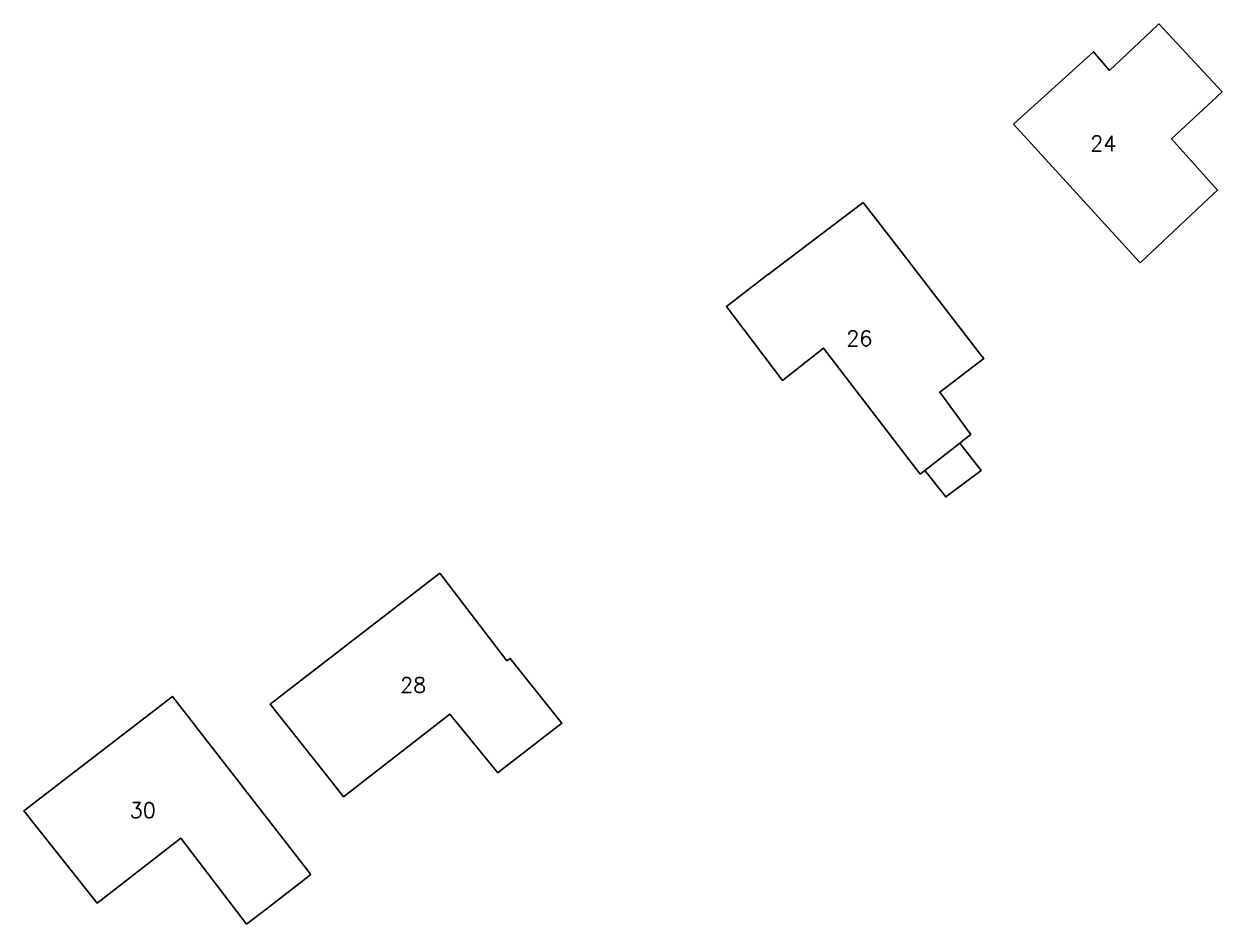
# Model space of a CAD drawing. Header units: millimetres. Extents: x 80031 to 81000, y 146000 to 147000.
# Drawn here: x 80432.3 to 80530.7, y 146521.3 to 146595.3 of the extents above; entities that cross this region are included whole.
import ezdxf
from ezdxf.enums import TextEntityAlignment as Align

# ---------------------------------------------------------------- set-up
doc = ezdxf.new("R2010")
doc.units = ezdxf.units.MM
for name, color, linetype in [('W0101', 7, 'CONTINUOUS'), ('W0104', 1, 'CONTINUOUS'), ('W0991', 7, 'CONTINUOUS')]:
    doc.layers.add(name, color=color, linetype=linetype)
doc.styles.get("Standard").update_dxf_attribs({"font": 'romans.shx', "width": 0.85})

msp = doc.modelspace()

# ---------------------------------------------------------------- linework, layer by layer
at = {"layer": 'W0101'}
for points in [[(80524.005, 146575.614), (80513.601, 146587.025), (80520.184, 146592.979), (80521.488, 146591.447), (80525.405, 146595.135), (80525.549, 146595.27), (80530.738, 146589.693), (80530.303, 146589.288), (80526.57, 146585.814), (80530.377, 146581.603), (80530.073, 146581.317)], [(80505.936, 146558.251), (80497.984, 146568.616), (80494.593, 146565.965), (80489.997, 146572.03), (80493.4, 146574.671), (80493.433, 146574.676), (80501.23, 146580.577), (80504.348, 146576.546), (80510.966, 146567.989), (80511.144, 146567.758), (80507.534, 146564.994), (80510.084, 146561.519), (80509.953, 146561.416), (80509.526, 146561.08), (80509.183, 146560.809), (80506.306, 146558.543)], [(80458.528, 146531.722), (80458.336, 146531.964), (80457.449, 146533.084), (80452.492, 146539.345), (80466.438, 146550.101), (80471.958, 146542.903), (80472.227, 146543.094), (80475.886, 146538.498), (80476.464, 146537.773), (80471.501, 146533.93), (80471.195, 146533.693), (80467.25, 146538.52)], [(80450.551, 146521.258), (80445.143, 146528.31), (80438.26, 146522.986), (80432.252, 146530.576), (80444.46, 146539.974), (80455.831, 146525.338), (80455.059, 146524.742), (80452.151, 146522.494)]]:
    msp.add_lwpolyline(points, close=True, dxfattribs=at)
at = {"layer": 'W0104'}
msp.add_lwpolyline([(80509.183, 146560.809), (80510.941, 146558.559), (80508.026, 146556.379), (80506.306, 146558.543)], dxfattribs=at)

# ---------------------------------------------------------------- texts
at = {"layer": 'W0991'}
for s, p in [('24', (80520.975, 146585.442)), ('26', (80500.922, 146569.414)), ('28', (80464.244, 146540.911)), ('30', (80442.017, 146530.616))]:
    msp.add_text(s, height=1.25, dxfattribs=at).set_placement(p, align=Align.MIDDLE_CENTER)

doc.saveas('drawing.dxf')
